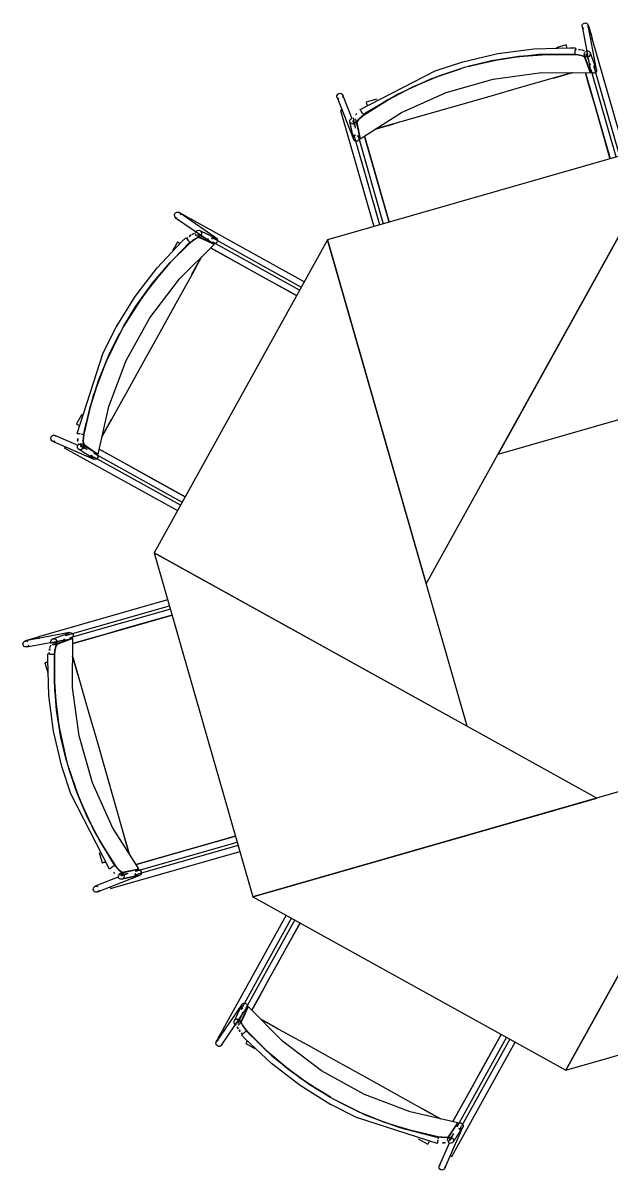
# Model space of a CAD drawing. Header units: metres. Extents: x 2.5 to 42.6, y 0.9 to 31.9.
# Drawn here: x 27.025 to 27.437, y 26.457 to 27.26 of the extents above; entities that cross this region are included whole.
import ezdxf

# ---------------------------------------------------------------- set-up
doc = ezdxf.new("R2010")
doc.units = ezdxf.units.M
doc.layers.add('ARREDI', color=9, linetype='Continuous')
doc.layers.add('PARETI_STRUTTURE', color=7, linetype='Continuous')

msp = doc.modelspace()

# ---------------------------------------------------------------- linework, layer by layer
at = {"layer": 'ARREDI'}
for points in [[(27.41739, 27.25925), (27.41793, 27.25976), (27.41862, 27.26006), (27.41937, 27.26012), (27.4201, 27.25991), (27.42069, 27.25947), (27.42111, 27.25886), (27.42126, 27.25838), (27.42126, 27.25837), (27.42129, 27.25813), (27.42121, 27.25738), (27.42087, 27.25672)], [(27.41817, 27.25606), (27.41758, 27.25649), (27.41716, 27.25711), (27.41701, 27.25758), (27.41701, 27.2576), (27.41698, 27.25783), (27.41706, 27.25858), (27.41738, 27.25925)], [(27.40579, 27.24469), (27.4058, 27.24467)], [(27.40639, 27.2426), (27.40618, 27.2433), (27.406, 27.24394), (27.40587, 27.2444), (27.40579, 27.24466)], [(27.42322, 27.24902), (27.42258, 27.24884)], [(27.424, 27.24924), (27.42372, 27.24916), (27.42322, 27.24902)], [(27.42403, 27.24925), (27.42405, 27.24925)], [(27.2593, 27.19061), (27.26043, 27.1848), (27.26159, 27.179), (27.2905, 27.1973), (27.32177, 27.21133), (27.35473, 27.22078), (27.38867, 27.22546), (27.42291, 27.22526), (27.42081, 27.23079), (27.41868, 27.23632), (27.41799, 27.23686), (27.41636, 27.23737), (27.4141, 27.23778), (27.41167, 27.23799)], [(27.33729, 27.22955), (27.35353, 27.2335), (27.37278, 27.23657), (27.39221, 27.23807), (27.41168, 27.23798)], [(27.41153, 27.23799), (27.3921, 27.23806), (27.3727, 27.23656), (27.35349, 27.23349), (27.33729, 27.22955)], [(27.41168, 27.23799), (27.41423, 27.23777), (27.41646, 27.23736), (27.41803, 27.23685), (27.41871, 27.23632)], [(27.41197, 27.23969), (27.41193, 27.23905), (27.41191, 27.23859), (27.4119, 27.23836)], [(27.41209, 27.24183), (27.41205, 27.24117), (27.41201, 27.24042), (27.41196, 27.2397)], [(27.41316, 27.24174), (27.41209, 27.24184)], [(27.41209, 27.24183), (27.41317, 27.24173)], [(27.41213, 27.24262), (27.41212, 27.24234)], [(27.41446, 27.24162), (27.4156, 27.24142)], [(27.41582, 27.24139), (27.41457, 27.24161)], [(27.41672, 27.24122), (27.41832, 27.2407)], [(27.41836, 27.2407), (27.41679, 27.24121)], [(27.42237, 27.23725), (27.42182, 27.23674), (27.42113, 27.23642), (27.42039, 27.23636), (27.41967, 27.23656), (27.41907, 27.23697), (27.41907, 27.23699), (27.41867, 27.23759), (27.41862, 27.23772), (27.41849, 27.23829), (27.41859, 27.23903), (27.41892, 27.2397)], [(27.41946, 27.24022), (27.42015, 27.24052), (27.42089, 27.24059), (27.42161, 27.2404), (27.42221, 27.23997), (27.42225, 27.23993), (27.42261, 27.23937), (27.42267, 27.23923), (27.42279, 27.23865), (27.4227, 27.23791), (27.42236, 27.23725)], [(27.4196, 27.23867), (27.42114, 27.23465), (27.42174, 27.23311)], [(27.4223, 27.23162), (27.42265, 27.23072)], [(27.42515, 27.22916), (27.42587, 27.22895), (27.42648, 27.22852), (27.4269, 27.2279), (27.42703, 27.22743), (27.42706, 27.22718), (27.42699, 27.22644), (27.42666, 27.22577)], [(27.26436, 27.19574), (27.28083, 27.20613), (27.29809, 27.21516), (27.3158, 27.22266)], [(27.31583, 27.22266), (27.29817, 27.21519), (27.28092, 27.20618), (27.26447, 27.19583)], [(27.41047, 27.22534), (27.3967, 27.22139), (27.37458, 27.21505), (27.35239, 27.20869), (27.33018, 27.20231), (27.30798, 27.19595), (27.28586, 27.1896), (27.27208, 27.18566)], [(27.31638, 27.22287), (27.33175, 27.22795)], [(27.33175, 27.22795), (27.31643, 27.22288)], [(27.39707, 27.22148), (27.41048, 27.22534)], [(27.4365, 27.16555), (27.43293, 27.17798), (27.42938, 27.19043), (27.42581, 27.20284), (27.42225, 27.21526), (27.41938, 27.22529)], [(27.42311, 27.22755), (27.4229, 27.22527)], [(27.42665, 27.22577), (27.42611, 27.22526), (27.42542, 27.22495), (27.42467, 27.22489), (27.42394, 27.2251), (27.42335, 27.22555), (27.42293, 27.22616)], [(27.24663, 27.20675), (27.24599, 27.20714), (27.24554, 27.20772), (27.24542, 27.20795), (27.24542, 27.20796), (27.2453, 27.20843), (27.24533, 27.20918), (27.2456, 27.20988), (27.24612, 27.21043), (27.24677, 27.21078), (27.24752, 27.21089), (27.24826, 27.21074)], [(27.24825, 27.21074), (27.24889, 27.21035), (27.24935, 27.20977), (27.24946, 27.20955), (27.24946, 27.20953), (27.24959, 27.20906), (27.24956, 27.20831), (27.24928, 27.20762)], [(27.26582, 27.20452), (27.26589, 27.20427), (27.26602, 27.20379), (27.2662, 27.20317), (27.26641, 27.20245)], [(27.24873, 27.19898), (27.24824, 27.19884), (27.24795, 27.19876), (27.2479, 27.19874), (27.24791, 27.19874)], [(27.24937, 27.19916), (27.24874, 27.19898)], [(27.25928, 27.19665), (27.25831, 27.19577)], [(27.25837, 27.1958), (27.2593, 27.19664)], [(27.26321, 27.19703), (27.2628, 27.19763), (27.26237, 27.19824), (27.26198, 27.19878), (27.26169, 27.19919), (27.26152, 27.19942), (27.26149, 27.19946), (27.26151, 27.19944), (27.26165, 27.19925)], [(27.26398, 27.19594), (27.26384, 27.19613), (27.26358, 27.19651), (27.26322, 27.19702)], [(27.25569, 27.18945), (27.25505, 27.18984), (27.25459, 27.19041), (27.25439, 27.19097), (27.25436, 27.19112), (27.25437, 27.19179), (27.25439, 27.19184), (27.25466, 27.19252), (27.25518, 27.19306), (27.25583, 27.19341)], [(27.25796, 27.19297), (27.25841, 27.19238), (27.25862, 27.19184), (27.25865, 27.19169), (27.25862, 27.19097), (27.25835, 27.19029), (27.25783, 27.18975), (27.25718, 27.1894), (27.25643, 27.1893), (27.25569, 27.18945)], [(27.25838, 27.18647), (27.2581, 27.18789), (27.25698, 27.19371)], [(27.25928, 27.1906), (27.25957, 27.1914), (27.26064, 27.19268), (27.2623, 27.19419), (27.26436, 27.19574)], [(27.26436, 27.19573), (27.26241, 27.19428), (27.2607, 27.19273), (27.25961, 27.19144), (27.2593, 27.19061)], [(27.27207, 27.18564), (27.2855, 27.18948)], [(27.25814, 27.17744), (27.2575, 27.17783), (27.25704, 27.17841), (27.25693, 27.17864), (27.25693, 27.17865), (27.25681, 27.17912), (27.25683, 27.17987), (27.25711, 27.18057), (27.25763, 27.18112), (27.25828, 27.18147)], [(27.26158, 27.17901), (27.25976, 27.18141), (27.26158, 27.17901)], [(27.26457, 27.1809), (27.2681, 27.16862), (27.27231, 27.15393), (27.27653, 27.13923), (27.28072, 27.12456), (27.28183, 27.1207)], [(27.26107, 27.179), (27.26079, 27.17831), (27.26029, 27.17775), (27.25962, 27.17741), (27.25887, 27.1773), (27.25814, 27.17745)], [(27.13149, 27.12519), (27.1315, 27.12594), (27.13178, 27.12663), (27.13228, 27.1272), (27.13293, 27.12758), (27.13367, 27.12769), (27.1344, 27.12755), (27.13483, 27.12731), (27.13485, 27.12731), (27.13504, 27.12716), (27.1355, 27.12658), (27.13574, 27.12587)], [(27.13356, 27.12337), (27.13282, 27.12351), (27.13239, 27.12375), (27.13238, 27.12375), (27.13219, 27.1239), (27.13173, 27.12448), (27.13149, 27.12519)], [(27.14284, 27.12208), (27.14252, 27.1215)], [(27.14325, 27.12282), (27.14326, 27.12283), (27.14324, 27.12279), (27.14308, 27.12253), (27.14283, 27.12208)], [(27.06823, 26.96487), (27.07313, 26.96156), (27.07805, 26.95829), (27.08556, 26.99167), (27.09776, 27.0237), (27.11438, 27.05367), (27.13508, 27.08099), (27.15941, 27.10506), (27.15402, 27.10749), (27.14862, 27.1099), (27.14774, 27.10977), (27.14623, 27.10901), (27.14435, 27.10769), (27.14248, 27.10611)], [(27.13951, 27.10973), (27.1395, 27.10974)], [(27.13953, 27.10971), (27.13971, 27.10951), (27.14006, 27.10913), (27.14049, 27.10863), (27.14099, 27.10808), (27.14149, 27.10753)], [(27.14005, 27.10912), (27.14088, 27.10982)], [(27.14148, 27.10753), (27.14191, 27.10706), (27.14222, 27.10671), (27.14237, 27.10654)], [(27.14187, 27.11066), (27.14301, 27.11145)], [(27.143, 27.11145), (27.14196, 27.11073)], [(27.14248, 27.10612), (27.14444, 27.10777), (27.1463, 27.10905), (27.14777, 27.1098), (27.14863, 27.10991)], [(27.14376, 27.11197), (27.14526, 27.11274)], [(27.14529, 27.11276), (27.14381, 27.11201)], [(27.15056, 27.11316), (27.15054, 27.11241), (27.15028, 27.1117), (27.14979, 27.11113), (27.14915, 27.11077), (27.14843, 27.11064), (27.14842, 27.11064), (27.14771, 27.11078), (27.14757, 27.11084), (27.14708, 27.11116), (27.14663, 27.11174), (27.14639, 27.11245)], [(27.1464, 27.1132), (27.14667, 27.11391), (27.14715, 27.11448), (27.14779, 27.11485), (27.14852, 27.11498), (27.14859, 27.11496), (27.14924, 27.11482), (27.14938, 27.11477), (27.14986, 27.11445), (27.15032, 27.11386), (27.15056, 27.11316)], [(27.1476, 27.1122), (27.15153, 27.11045), (27.15305, 27.10977)], [(27.15449, 27.10913), (27.15536, 27.10874)], [(27.15775, 27.10884), (27.15825, 27.10941), (27.1589, 27.10977), (27.15964, 27.10989), (27.16037, 27.10974), (27.1608, 27.10952), (27.16082, 27.10952), (27.16101, 27.10936), (27.16147, 27.10878), (27.16171, 27.10807)], [(27.16171, 27.10807), (27.1617, 27.10732), (27.16142, 27.10662), (27.16092, 27.10605), (27.16026, 27.10569), (27.15953, 27.10557), (27.15879, 27.10571)], [(27.09584, 27.04755), (27.10452, 27.06182), (27.11597, 27.07761), (27.12865, 27.0924), (27.14248, 27.10612)], [(27.14237, 27.10602), (27.12858, 27.09233), (27.11592, 27.07755), (27.10451, 27.0618), (27.09585, 27.04756)], [(27.13548, 27.10564), (27.13483, 27.106), (27.13426, 27.10632), (27.13383, 27.10655), (27.13361, 27.10668)], [(27.2171, 27.06921), (27.21125, 27.07245), (27.19994, 27.07873), (27.18862, 27.085), (27.17732, 27.09127), (27.16601, 27.09753), (27.1569, 27.10259)], [(27.15794, 27.10682), (27.1594, 27.10506)], [(27.15057, 27.09632), (27.14362, 27.08379), (27.13247, 27.06367), (27.12128, 27.04347), (27.11007, 27.02326), (27.09887, 27.00307), (27.08772, 26.98294), (27.08078, 26.9704)], [(27.14382, 27.08412), (27.15057, 27.09633)], [(27.08579, 27.02805), (27.09313, 27.04266)], [(27.09312, 27.04264), (27.0858, 27.02809)], [(27.06818, 26.97208), (27.07249, 26.99106), (27.07831, 27.00966), (27.08553, 27.02748)], [(27.08554, 27.02751), (27.07833, 27.00973), (27.07251, 26.99118), (27.06821, 26.97222)], [(27.06301, 26.97931), (27.06324, 26.97919), (27.06366, 26.97895), (27.06424, 26.97863), (27.06488, 26.97827)], [(27.08077, 26.97039), (27.08755, 26.9826)], [(27.04786, 26.96733), (27.04714, 26.96715), (27.04639, 26.96724), (27.04617, 26.96733), (27.04615, 26.96733), (27.04574, 26.96758), (27.04522, 26.96812), (27.04493, 26.96881), (27.04489, 26.96956), (27.04511, 26.97029), (27.04557, 26.97088), (27.04618, 26.9713)], [(27.04619, 26.97129), (27.04691, 26.97148), (27.04766, 26.97138), (27.04788, 26.97129), (27.0479, 26.97129), (27.04831, 26.97104), (27.04883, 26.9705)], [(27.06574, 26.9723), (27.065, 26.97243), (27.06435, 26.97254), (27.06385, 26.97262), (27.06357, 26.97268), (27.06353, 26.97268), (27.06354, 26.97268), (27.06378, 26.97264)], [(27.06777, 26.97195), (27.06755, 26.97199), (27.06709, 26.97207), (27.06645, 26.97217)], [(27.06823, 26.96485), (27.06786, 26.96562), (27.06771, 26.96728), (27.06782, 26.96954), (27.06818, 26.97207)], [(27.06819, 26.97208), (27.06784, 26.96966), (27.06773, 26.96737), (27.06787, 26.96567), (27.06823, 26.96487)], [(27.05484, 26.96331), (27.05459, 26.96287), (27.05445, 26.96261)], [(27.05517, 26.9639), (27.05485, 26.96332)], [(27.0665, 26.9615), (27.06578, 26.96132), (27.06504, 26.9614), (27.06451, 26.96164), (27.06437, 26.96174), (27.06392, 26.96222), (27.06389, 26.96226), (27.06361, 26.96294), (27.06358, 26.96368), (27.0638, 26.9644), (27.06426, 26.965)], [(27.06397, 26.96702), (27.0639, 26.96788), (27.06396, 26.96913)], [(27.06395, 26.96912), (27.0639, 26.96782)], [(27.07051, 26.96129), (27.06931, 26.9621), (27.0644, 26.96542)], [(27.06562, 26.96559), (27.06635, 26.9655), (27.06688, 26.96527), (27.067, 26.96517), (27.0675, 26.96466), (27.0675, 26.96464), (27.06778, 26.96396), (27.06781, 26.96323), (27.06759, 26.96252), (27.06713, 26.96191), (27.0665, 26.9615)], [(27.05442, 26.96256), (27.05444, 26.96257)], [(27.07672, 26.95474), (27.076, 26.95456), (27.07525, 26.95466), (27.07503, 26.95474), (27.07501, 26.95474), (27.0746, 26.95499), (27.07408, 26.95553), (27.07379, 26.95623), (27.07375, 26.95698), (27.07397, 26.9577)], [(27.07805, 26.95828), (27.07506, 26.95868), (27.07805, 26.95828)], [(27.07718, 26.95846), (27.07769, 26.95792), (27.07799, 26.95722), (27.07801, 26.95647), (27.0778, 26.95575), (27.07735, 26.95515), (27.07672, 26.95474)], [(27.07883, 26.96173), (27.08999, 26.95554), (27.10337, 26.94813), (27.11674, 26.94072), (27.13009, 26.93333), (27.13904, 26.92837)], [(27.12985, 26.84552), (27.12002, 26.8427), (27.10759, 26.83914), (27.09515, 26.83557), (27.08273, 26.832), (27.07031, 26.82845), (27.06029, 26.82557)], [(27.02634, 26.82359), (27.02582, 26.82413), (27.02552, 26.82482), (27.02546, 26.82557), (27.02567, 26.8263), (27.02611, 26.82689), (27.02672, 26.82731), (27.0272, 26.82746), (27.02721, 26.82746), (27.02745, 26.82749), (27.0282, 26.82741), (27.02886, 26.82707)], [(27.03633, 26.83023), (27.03633, 26.83025)], [(27.03634, 26.8302), (27.03642, 26.82992), (27.03656, 26.82942)], [(27.03656, 26.82942), (27.03674, 26.82878)], [(27.04536, 26.82566), (27.04506, 26.82635), (27.04499, 26.82709), (27.04518, 26.82781), (27.04561, 26.82841), (27.04566, 26.82845), (27.04621, 26.82881), (27.04635, 26.82887), (27.04693, 26.82899), (27.04767, 26.8289), (27.04834, 26.82856)], [(27.04833, 26.82857), (27.04884, 26.82802), (27.04916, 26.82733), (27.04922, 26.82659), (27.04902, 26.82587), (27.04861, 26.82527), (27.04859, 26.82527), (27.048, 26.82487), (27.04786, 26.82482), (27.04729, 26.82469), (27.04655, 26.82479), (27.04589, 26.82512)], [(27.04691, 26.8258), (27.05093, 26.82734), (27.05247, 26.82794)], [(27.09497, 26.6655), (27.10078, 26.66664), (27.10658, 26.66779), (27.08828, 26.69671), (27.07425, 26.72797), (27.0648, 26.76093), (27.06012, 26.79487), (27.06032, 26.82911), (27.05479, 26.82701), (27.04926, 26.82489), (27.04872, 26.82419), (27.04821, 26.82258), (27.0478, 26.8203), (27.0476, 26.81787)], [(27.05396, 26.8285), (27.05486, 26.82885)], [(27.05642, 26.83135), (27.05663, 26.83207), (27.05706, 26.83268), (27.05768, 26.8331), (27.05815, 26.83324), (27.0584, 26.83326), (27.05914, 26.83319), (27.05981, 26.83286)], [(27.05803, 26.82931), (27.06031, 26.8291)], [(27.05981, 26.83286), (27.06033, 26.83231), (27.06063, 26.83162), (27.06069, 26.83087), (27.06048, 26.83015), (27.06004, 26.82955), (27.05942, 26.82913)], [(27.02952, 26.82437), (27.02909, 26.82378), (27.02847, 26.82336), (27.028, 26.82321), (27.02798, 26.82321), (27.02775, 26.82318), (27.027, 26.82326), (27.02633, 26.82358)], [(27.04384, 26.81936), (27.04374, 26.81829)], [(27.04375, 26.81829), (27.04385, 26.81937)], [(27.04396, 26.82066), (27.04417, 26.8218)], [(27.04419, 26.82202), (27.04397, 26.82077)], [(27.04436, 26.82293), (27.04488, 26.82452)], [(27.04488, 26.82456), (27.04437, 26.82299)], [(27.04759, 26.81788), (27.04782, 26.82044), (27.04822, 26.82266), (27.04873, 26.82423), (27.04926, 26.82491)], [(27.04089, 26.81199), (27.04091, 26.812)], [(27.04299, 26.81259), (27.04228, 26.81238), (27.04164, 26.8122), (27.04118, 26.81208), (27.04092, 26.81199)], [(27.04297, 26.81833), (27.04324, 26.81832)], [(27.04375, 26.81829), (27.04441, 26.81825), (27.04516, 26.81821), (27.04589, 26.81816)], [(27.04589, 26.81817), (27.04653, 26.81813), (27.04699, 26.81811), (27.04723, 26.8181)], [(27.05603, 26.74349), (27.05207, 26.75973), (27.04902, 26.77898), (27.04752, 26.79841), (27.0476, 26.81788)], [(27.04759, 26.81773), (27.04752, 26.7983), (27.04902, 26.7789), (27.05209, 26.75969), (27.05603, 26.74349)], [(27.0641, 26.80327), (27.06024, 26.81668)], [(27.06024, 26.81667), (27.06419, 26.80291), (27.07054, 26.78078), (27.0769, 26.75859), (27.08327, 26.73638), (27.08963, 26.71418), (27.09598, 26.69206), (27.09992, 26.67828)], [(27.06271, 26.72258), (27.05757, 26.7381)], [(27.05758, 26.73809), (27.0627, 26.72262)], [(27.06292, 26.72203), (27.07039, 26.70437), (27.0794, 26.68713), (27.08975, 26.67067)], [(27.08984, 26.67056), (27.07945, 26.68703), (27.07042, 26.7043), (27.06292, 26.722)], [(27.09994, 26.67827), (27.09609, 26.6917)], [(27.10468, 26.67077), (27.11696, 26.6743), (27.13165, 26.67851), (27.14635, 26.68273), (27.16102, 26.68692), (27.17425, 26.69073)], [(27.08107, 26.67202), (27.08132, 26.67209), (27.08179, 26.67222), (27.08241, 26.6724), (27.08314, 26.67261)], [(27.08855, 26.66941), (27.08796, 26.669), (27.08734, 26.66857), (27.0868, 26.66818), (27.08639, 26.66789), (27.08616, 26.66772), (27.08612, 26.66769), (27.08614, 26.66771), (27.08633, 26.66785)], [(27.08964, 26.67018), (27.08945, 26.67004), (27.08907, 26.66978), (27.08856, 26.66942)], [(27.08985, 26.67056), (27.09131, 26.66861), (27.09285, 26.66691), (27.09414, 26.66581), (27.09497, 26.66549)], [(27.09498, 26.66548), (27.09418, 26.66577), (27.0929, 26.66684), (27.09139, 26.66851), (27.08985, 26.67056)], [(27.10657, 26.66778), (27.10417, 26.66596), (27.10657, 26.66778)], [(27.10658, 26.66727), (27.10727, 26.66699), (27.10783, 26.66649), (27.10819, 26.66582), (27.10829, 26.66507), (27.10813, 26.66434)], [(27.08978, 26.66457), (27.08894, 26.6655)], [(27.08894, 26.66548), (27.08981, 26.66451)], [(27.09911, 26.66458), (27.0977, 26.6643), (27.09188, 26.66318)], [(27.09613, 26.66189), (27.09574, 26.66125), (27.09517, 26.66079), (27.09461, 26.66059), (27.09446, 26.66056), (27.0938, 26.66057), (27.09374, 26.66059), (27.09306, 26.66086), (27.09252, 26.66138), (27.09217, 26.66203)], [(27.09261, 26.66416), (27.0932, 26.66462), (27.09374, 26.66482), (27.09389, 26.66485), (27.09461, 26.66482), (27.0953, 26.66455), (27.09584, 26.66403), (27.09618, 26.66338), (27.09628, 26.66263), (27.09613, 26.66189)], [(27.10814, 26.66434), (27.10775, 26.6637), (27.10717, 26.66324), (27.10695, 26.66313), (27.10693, 26.66313), (27.10646, 26.66301), (27.10571, 26.66303), (27.10501, 26.66331), (27.10446, 26.66383), (27.10411, 26.66448)], [(27.07883, 26.65283), (27.07844, 26.65219), (27.07786, 26.65174), (27.07764, 26.65163), (27.07762, 26.65163), (27.07715, 26.6515), (27.0764, 26.65153), (27.07571, 26.65181), (27.07515, 26.65232), (27.0748, 26.65297), (27.07469, 26.65372), (27.07485, 26.65446)], [(27.07484, 26.65445), (27.07523, 26.65509), (27.07581, 26.65555), (27.07604, 26.65566), (27.07605, 26.65566), (27.07652, 26.65579), (27.07727, 26.65576), (27.07797, 26.65548)], [(27.08642, 26.65557), (27.0866, 26.65494)], [(27.0866, 26.65493), (27.08674, 26.65443), (27.08683, 26.65415), (27.08684, 26.6541), (27.08684, 26.65411)], [(27.21953, 26.62998), (27.21582, 26.62329), (27.20955, 26.61198), (27.20328, 26.60067), (27.19701, 26.58936), (27.19075, 26.57807), (27.18569, 26.56894)], [(27.3234, 26.48027), (27.32671, 26.48518), (27.32998, 26.49009), (27.2966, 26.49761), (27.26457, 26.5098), (27.2346, 26.52643), (27.20728, 26.54712), (27.18321, 26.57145), (27.18078, 26.56606), (27.17837, 26.56066), (27.1785, 26.55979), (27.17926, 26.55827), (27.18058, 26.5564), (27.18216, 26.55452)], [(27.17943, 26.56979), (27.17886, 26.57029), (27.1785, 26.57094), (27.17838, 26.57168), (27.17853, 26.57242), (27.17875, 26.57285), (27.17875, 26.57286), (27.1789, 26.57306), (27.17949, 26.57351), (27.1802, 26.57375)], [(27.1802, 26.57375), (27.18095, 26.57374), (27.18164, 26.57346), (27.18221, 26.57296), (27.18257, 26.57231), (27.1827, 26.57157), (27.18256, 26.57084)], [(27.18145, 26.56999), (27.18321, 26.57145)], [(27.17507, 26.55845), (27.17436, 26.55871), (27.17379, 26.5592), (27.17342, 26.55984), (27.17331, 26.56056), (27.17331, 26.56063), (27.17345, 26.56128), (27.1735, 26.56142), (27.17382, 26.56191), (27.1744, 26.56237), (27.17511, 26.5626)], [(27.17511, 26.5626), (27.17586, 26.56259), (27.17657, 26.56232), (27.17714, 26.56184), (27.1775, 26.5612), (27.17763, 26.56048), (27.17763, 26.56046), (27.17749, 26.55975), (27.17743, 26.55961), (27.17711, 26.55913), (27.17653, 26.55867), (27.17582, 26.55843)], [(27.17607, 26.55965), (27.17782, 26.56358), (27.1785, 26.56509)], [(27.17914, 26.56653), (27.17953, 26.56741)], [(27.20415, 26.55587), (27.19194, 26.56262)], [(27.19195, 26.56261), (27.20448, 26.55567), (27.2246, 26.54452), (27.2448, 26.53332), (27.265, 26.52211), (27.2852, 26.51092), (27.30532, 26.49977), (27.31787, 26.49282)], [(27.16545, 26.5553), (27.16544, 26.55531), (27.16548, 26.55528), (27.16574, 26.55513), (27.16619, 26.55488)], [(27.16619, 26.55489), (27.16677, 26.55457)], [(27.1755, 26.55733), (27.17625, 26.55586)], [(27.1763, 26.55581), (27.17553, 26.55731)], [(27.17761, 26.55392), (27.17682, 26.55506)], [(27.17682, 26.55504), (27.17754, 26.554)], [(27.18215, 26.55452), (27.18049, 26.55648), (27.17922, 26.55834), (27.17847, 26.55982), (27.17836, 26.56068)], [(27.17855, 26.55157), (27.17876, 26.55176), (27.17914, 26.5521), (27.17964, 26.55255), (27.18019, 26.55303), (27.18074, 26.55353)], [(27.18074, 26.55353), (27.18121, 26.55396), (27.18156, 26.55426), (27.18173, 26.55442)], [(27.22645, 26.51657), (27.21067, 26.52801), (27.19586, 26.5407), (27.18215, 26.55453)], [(27.18225, 26.55441), (27.19594, 26.54062), (27.21072, 26.52797), (27.22647, 26.51655)], [(27.16308, 26.54353), (27.16233, 26.54354), (27.16164, 26.54382), (27.16107, 26.54432), (27.16069, 26.54497), (27.16058, 26.54571), (27.16072, 26.54645), (27.16095, 26.54688), (27.16095, 26.54689), (27.16111, 26.54709), (27.16169, 26.54754), (27.1624, 26.54778)], [(27.16488, 26.54574), (27.1649, 26.54561), (27.16475, 26.54487), (27.16453, 26.54444), (27.16451, 26.54442), (27.16438, 26.54423), (27.16379, 26.54377), (27.16308, 26.54354)], [(27.17915, 26.5521), (27.17844, 26.55293)], [(27.17854, 26.55156), (27.17852, 26.55155)], [(27.18263, 26.54753), (27.18227, 26.54687), (27.18195, 26.5463), (27.18172, 26.54587), (27.18159, 26.54565)], [(27.32654, 26.49087), (27.33273, 26.50205), (27.34014, 26.51541), (27.34755, 26.52879), (27.35494, 26.54214), (27.36037, 26.55191)], [(27.2265, 26.51654), (27.24071, 26.5079)], [(27.24072, 26.50789), (27.22651, 26.51654)], [(27.26022, 26.49783), (27.24561, 26.50518)], [(27.24562, 26.50517), (27.26018, 26.49785)], [(27.26076, 26.49759), (27.27853, 26.49038), (27.29709, 26.48456), (27.31605, 26.48025)], [(27.31619, 26.48023), (27.29721, 26.48453), (27.27861, 26.49035), (27.26079, 26.49757)], [(27.31788, 26.49282), (27.30567, 26.4996)], [(27.32999, 26.4901), (27.32959, 26.48711), (27.32999, 26.4901)], [(27.32981, 26.48922), (27.33035, 26.48974), (27.33105, 26.49002), (27.3318, 26.49006), (27.33252, 26.48985), (27.33312, 26.48939), (27.33353, 26.48877)], [(27.32698, 26.48255), (27.32617, 26.48136), (27.32287, 26.47644)], [(27.33353, 26.48877), (27.33371, 26.48805), (27.33361, 26.4873), (27.33353, 26.48707), (27.33353, 26.48706), (27.33328, 26.48664), (27.33274, 26.48613), (27.33204, 26.48584), (27.33129, 26.4858), (27.33057, 26.48602)], [(27.30896, 26.47505), (27.30908, 26.47529)], [(27.30911, 26.47533), (27.30932, 26.47571), (27.30964, 26.47628), (27.31, 26.47693)], [(27.31597, 26.47778), (27.31584, 26.47705), (27.31573, 26.47639), (27.31565, 26.47589), (27.31559, 26.47562), (27.31559, 26.47557), (27.31559, 26.47559), (27.31563, 26.47582)], [(27.31632, 26.47982), (27.31628, 26.4796), (27.3162, 26.47914), (27.31609, 26.47851)], [(27.31619, 26.48023), (27.31861, 26.47988), (27.3209, 26.47977), (27.3226, 26.47991), (27.3234, 26.48027)], [(27.32342, 26.48027), (27.32265, 26.47991), (27.32099, 26.47976), (27.31873, 26.47987), (27.3162, 26.48023)], [(27.32125, 26.47602), (27.32039, 26.47595), (27.31914, 26.476)], [(27.31914, 26.476), (27.32045, 26.47594)], [(27.32268, 26.47766), (27.32276, 26.4784), (27.323, 26.47892), (27.3231, 26.47905), (27.32361, 26.47955), (27.32363, 26.47955), (27.32431, 26.47983), (27.32504, 26.47985), (27.32575, 26.47963), (27.32636, 26.47917), (27.32676, 26.47855)], [(27.32677, 26.47854), (27.32695, 26.47782), (27.32687, 26.47709), (27.32663, 26.47656), (27.32653, 26.47642), (27.32606, 26.47596), (27.326, 26.47593), (27.32532, 26.47565), (27.32459, 26.47563), (27.32387, 26.47585), (27.32327, 26.47631)], [(27.32437, 26.46721), (27.32495, 26.46689)], [(27.32495, 26.46689), (27.3254, 26.46664), (27.32566, 26.4665)], [(27.32571, 26.46647), (27.3257, 26.46648)], [(27.31697, 26.45823), (27.31681, 26.45895), (27.31689, 26.4597), (27.31697, 26.45993), (27.31697, 26.45994), (27.31722, 26.46036), (27.31776, 26.46087)], [(27.32094, 26.45991), (27.32111, 26.45919), (27.32103, 26.45844), (27.32094, 26.45821), (27.32094, 26.4582), (27.32069, 26.45778), (27.32015, 26.45727), (27.31946, 26.45698), (27.31871, 26.45694), (27.31798, 26.45716), (27.31739, 26.45762), (27.31697, 26.45823)]]:
    msp.add_lwpolyline(points, dxfattribs=at)
for points in [[(27.47967, 27.17745), (27.2388, 27.10836), (27.30787, 26.8675)], [(27.69883, 27.05596), (27.47966, 27.17744), (27.35819, 26.95828)], [(27.2388, 27.10837), (27.11732, 26.88921), (27.33649, 26.76774)], [(27.11732, 26.88921), (27.1864, 26.64835), (27.42726, 26.71742)], [(27.40556, 26.52686), (27.64642, 26.59595), (27.57735, 26.83681)], [(27.1864, 26.64834), (27.40556, 26.52686), (27.52703, 26.74603)]]:
    msp.add_lwpolyline(points, close=True, dxfattribs=at)
at = {"layer": 'PARETI_STRUTTURE'}
for points in [[(27.417, 27.25759), (27.42278, 27.22663)], [(27.42123, 27.25866), (27.42165, 27.25739), (27.42212, 27.25584), (27.42305, 27.25272), (27.42405, 27.24926)], [(27.42704, 27.22743), (27.42126, 27.25839)], [(27.40579, 27.24469), (27.39893, 27.24272)], [(27.4473, 27.16816), (27.42405, 27.24926)], [(27.3334, 27.23297), (27.35803, 27.23872), (27.3831, 27.242), (27.40836, 27.24276), (27.41214, 27.24267)], [(27.4119, 27.23834), (27.38679, 27.23793), (27.36187, 27.235), (27.33738, 27.22959), (27.33459, 27.22881)], [(27.42256, 27.2267), (27.42252, 27.22682), (27.42248, 27.22695), (27.42242, 27.22707), (27.42238, 27.2272), (27.42234, 27.22731), (27.4223, 27.22744), (27.42225, 27.22756), (27.42221, 27.22769), (27.42216, 27.22781), (27.42212, 27.22794), (27.42207, 27.22806), (27.42203, 27.22819), (27.42199, 27.22831), (27.42194, 27.22844), (27.42189, 27.22855), (27.42185, 27.22867), (27.42181, 27.2288), (27.42177, 27.22892), (27.42171, 27.22905), (27.42167, 27.22917), (27.42163, 27.2293), (27.42159, 27.22942), (27.42155, 27.22955), (27.4215, 27.22966), (27.42145, 27.22978), (27.42141, 27.22991), (27.42137, 27.23003), (27.42132, 27.23016), (27.42128, 27.23028), (27.42123, 27.23041), (27.42119, 27.23053), (27.42114, 27.23066), (27.4211, 27.23077), (27.42106, 27.23089), (27.42102, 27.23102), (27.42096, 27.23114), (27.42092, 27.23127), (27.42088, 27.23139), (27.42084, 27.23152), (27.4208, 27.23164), (27.42074, 27.23177), (27.4207, 27.23188), (27.42066, 27.23201), (27.42062, 27.23213), (27.42057, 27.23226), (27.42052, 27.23238), (27.42048, 27.23251), (27.42044, 27.23263), (27.42039, 27.23276), (27.42035, 27.23288), (27.42031, 27.23299), (27.42025, 27.23312), (27.42021, 27.23324), (27.42017, 27.23337), (27.42013, 27.23349), (27.42009, 27.23362), (27.42003, 27.23374), (27.41999, 27.23387), (27.41995, 27.23399), (27.41991, 27.23412), (27.41987, 27.23423), (27.41982, 27.23435), (27.41977, 27.23448), (27.41973, 27.2346), (27.41969, 27.23473), (27.41964, 27.23485), (27.4196, 27.23498), (27.41955, 27.2351), (27.4195, 27.23523), (27.41946, 27.23534), (27.41942, 27.23546), (27.41938, 27.23559), (27.41932, 27.23571), (27.41928, 27.23584), (27.41924, 27.23596), (27.4192, 27.23609), (27.41916, 27.23621), (27.41912, 27.23634), (27.41906, 27.23645), (27.41902, 27.23657), (27.41898, 27.2367), (27.41894, 27.23682), (27.41889, 27.23695), (27.41884, 27.23707), (27.4188, 27.2372), (27.41875, 27.23732), (27.41871, 27.23745), (27.41867, 27.23756), (27.41863, 27.23769), (27.41862, 27.23773)], [(27.42092, 27.23547), (27.42065, 27.23645)], [(27.42267, 27.23923), (27.42664, 27.22816)], [(27.2615, 27.19946), (27.31419, 27.22663), (27.3334, 27.23297)], [(27.3346, 27.22881), (27.31087, 27.2207), (27.28808, 27.21025), (27.26647, 27.19757), (27.264, 27.19592)], [(27.425, 27.23021), (27.44314, 27.16696)], [(27.41934, 27.22529), (27.4366, 27.16509)], [(27.44076, 27.16629), (27.42331, 27.22719)], [(27.24543, 27.20796), (27.25693, 27.17865)], [(27.25594, 27.19303), (27.24946, 27.20954)], [(27.27315, 27.20666), (27.2658, 27.20455)], [(27.2479, 27.19874), (27.27115, 27.11764)], [(27.25694, 27.17864), (27.2569, 27.17947), (27.25687, 27.1796), (27.25684, 27.17972), (27.25681, 27.17986), (27.25678, 27.17999), (27.25676, 27.18011), (27.25673, 27.18024), (27.2567, 27.18038), (27.25667, 27.1805), (27.25665, 27.18063), (27.2566, 27.18075), (27.25658, 27.18088), (27.25655, 27.18101), (27.25652, 27.18114), (27.25649, 27.18126), (27.25646, 27.18139), (27.25644, 27.18153), (27.25641, 27.18165), (27.25638, 27.18178), (27.25635, 27.1819), (27.25633, 27.18204), (27.2563, 27.18217), (27.25627, 27.18229), (27.25624, 27.18242), (27.25621, 27.18254), (27.25619, 27.18268), (27.25616, 27.18281), (27.25613, 27.18293), (27.2561, 27.18306), (27.25608, 27.1832), (27.25605, 27.18332), (27.25602, 27.18345), (27.25599, 27.18357), (27.25596, 27.18371), (27.25594, 27.18383), (27.25591, 27.18396), (27.25588, 27.18408), (27.25585, 27.18421), (27.25583, 27.18435), (27.2558, 27.18447), (27.25577, 27.1846), (27.25574, 27.18472), (27.25571, 27.18486), (27.25569, 27.18499), (27.25566, 27.18511), (27.25563, 27.18524), (27.2556, 27.18536), (27.25558, 27.1855), (27.25555, 27.18563), (27.25552, 27.18575), (27.25549, 27.18588), (27.25546, 27.18601), (27.25544, 27.18614), (27.25541, 27.18626), (27.25538, 27.18639), (27.25535, 27.18653), (27.25533, 27.18665), (27.2553, 27.18678), (27.25527, 27.1869), (27.25524, 27.18703), (27.25521, 27.18717), (27.25519, 27.18729), (27.25516, 27.18742), (27.25513, 27.18754), (27.2551, 27.18768), (27.25508, 27.18781), (27.25505, 27.18793), (27.25502, 27.18806), (27.25499, 27.18818), (27.25496, 27.18832), (27.25494, 27.18845), (27.25491, 27.18857), (27.25488, 27.1887), (27.25485, 27.18883), (27.25483, 27.18896), (27.2548, 27.18908), (27.25477, 27.18921), (27.25474, 27.18935), (27.25471, 27.18947), (27.25469, 27.1896), (27.25466, 27.18972), (27.25463, 27.18985), (27.2546, 27.18999), (27.25458, 27.19011), (27.25455, 27.19024), (27.25452, 27.19036), (27.25449, 27.1905), (27.25446, 27.19063), (27.25444, 27.19075), (27.25441, 27.19088), (27.25438, 27.19096)], [(27.25824, 27.18718), (27.25654, 27.19151)], [(27.25757, 27.1897), (27.25786, 27.18868)], [(27.25862, 27.19184), (27.26112, 27.1804)], [(27.25799, 27.17926), (27.25719, 27.18208)], [(27.26007, 27.181), (27.27769, 27.11952)], [(27.26097, 27.18023), (27.26058, 27.18123)], [(27.28186, 27.12072), (27.2646, 27.18091)], [(27.27532, 27.11884), (27.25806, 27.17905)], [(27.13239, 27.12375), (27.15836, 27.10594)], [(27.13461, 27.12749), (27.13581, 27.12688), (27.13724, 27.12613), (27.1401, 27.12458), (27.14325, 27.12283)], [(27.16081, 27.10951), (27.13484, 27.12732)], [(27.22248, 27.07893), (27.14326, 27.12283)], [(27.09068, 27.04722), (27.10402, 27.06869), (27.11944, 27.08875), (27.13676, 27.10715), (27.1395, 27.10975)], [(27.15816, 27.10583), (27.15803, 27.10589), (27.15792, 27.10594), (27.1578, 27.106), (27.15768, 27.10605), (27.15756, 27.10611), (27.15745, 27.10617), (27.15732, 27.10622), (27.15721, 27.10628), (27.15709, 27.10633), (27.15698, 27.10639), (27.15685, 27.10644), (27.15674, 27.1065), (27.15661, 27.10655), (27.15649, 27.10661), (27.15638, 27.10667), (27.15625, 27.10674), (27.15614, 27.10679), (27.15602, 27.10685), (27.15591, 27.1069), (27.15578, 27.10696), (27.15567, 27.10701), (27.15555, 27.10707), (27.15543, 27.10712), (27.15531, 27.10718), (27.1552, 27.10724), (27.15507, 27.10729), (27.15495, 27.10735), (27.15484, 27.1074), (27.15471, 27.10746), (27.1546, 27.10751), (27.15448, 27.10757), (27.15436, 27.10762), (27.15424, 27.10768), (27.15413, 27.10774), (27.154, 27.10779), (27.15389, 27.10785), (27.15377, 27.1079), (27.15366, 27.10796), (27.15353, 27.10801), (27.15341, 27.10807), (27.1533, 27.10812), (27.15317, 27.10818), (27.15306, 27.10824), (27.15293, 27.10829), (27.15282, 27.10836), (27.1527, 27.10842), (27.15259, 27.10847), (27.15246, 27.10853), (27.15235, 27.10858), (27.15223, 27.10864), (27.1521, 27.10869), (27.15199, 27.10875), (27.15186, 27.1088), (27.15175, 27.10886), (27.15163, 27.10892), (27.15152, 27.10897), (27.15139, 27.10903), (27.15128, 27.10908), (27.15116, 27.10914), (27.15105, 27.10919), (27.15092, 27.10925), (27.15081, 27.1093), (27.15068, 27.10936), (27.15056, 27.10942), (27.15045, 27.10947), (27.15032, 27.10953), (27.15021, 27.10958), (27.15009, 27.10964), (27.14998, 27.10969), (27.14985, 27.10975), (27.14974, 27.1098), (27.14961, 27.10986), (27.1495, 27.10993), (27.14938, 27.10999), (27.14927, 27.11004), (27.14914, 27.1101), (27.14902, 27.11015), (27.14891, 27.11021), (27.14878, 27.11026), (27.14867, 27.11032), (27.14855, 27.11037), (27.14843, 27.11043), (27.14831, 27.11049), (27.1482, 27.11054), (27.14807, 27.1106), (27.14796, 27.11065), (27.14784, 27.11071), (27.14773, 27.11076), (27.1476, 27.11082), (27.14757, 27.11083)], [(27.14938, 27.11477), (27.16002, 27.10974)], [(27.15154, 27.11047), (27.1499, 27.11137)], [(27.1574, 27.11005), (27.22039, 27.07514)], [(27.14239, 27.10652), (27.12492, 27.08848), (27.10937, 27.0688), (27.09587, 27.04764), (27.09446, 27.04512)], [(27.13357, 27.1067), (27.13011, 27.10046)], [(27.15688, 27.10256), (27.21708, 27.06918)], [(27.21918, 27.07298), (27.15833, 27.1067)], [(27.06353, 26.97268), (27.08158, 27.02915), (27.09068, 27.04722)], [(27.09446, 27.04512), (27.08342, 27.02261), (27.0747, 26.99911), (27.06838, 26.97486), (27.0678, 26.97194)], [(27.06668, 26.98601), (27.06297, 26.97933)], [(27.06415, 26.9642), (27.04789, 26.9713)], [(27.04616, 26.96733), (27.07502, 26.95474)], [(27.06991, 26.96169), (27.06565, 26.96355)], [(27.06688, 26.96526), (27.07674, 26.95893)], [(27.06766, 26.963), (27.06856, 26.9625)], [(27.05442, 26.96256), (27.13365, 26.91866)], [(27.07503, 26.95474), (27.0744, 26.95529), (27.07429, 26.95536), (27.07418, 26.95543), (27.07407, 26.9555), (27.07396, 26.95557), (27.07385, 26.95565), (27.07374, 26.95572), (27.07364, 26.95579), (27.07353, 26.95586), (27.07342, 26.95593), (27.0733, 26.956), (27.07319, 26.95607), (27.07308, 26.95614), (27.07297, 26.95621), (27.07286, 26.95629), (27.07275, 26.95636), (27.07264, 26.95643), (27.07253, 26.9565), (27.07242, 26.95657), (27.0723, 26.95664), (27.07219, 26.95671), (27.07208, 26.95678), (27.07197, 26.95685), (27.07186, 26.95692), (27.07175, 26.957), (27.07164, 26.95707), (27.07154, 26.95714), (27.07143, 26.95721), (27.07132, 26.95728), (27.07121, 26.95735), (27.0711, 26.95742), (27.07099, 26.95749), (27.07087, 26.95756), (27.07076, 26.95762), (27.07065, 26.95771), (27.07054, 26.95778), (27.07043, 26.95785), (27.07032, 26.95792), (27.07021, 26.95799), (27.0701, 26.95806), (27.06999, 26.95812), (27.06987, 26.95819), (27.06976, 26.95826), (27.06965, 26.95833), (27.06954, 26.95842), (27.06944, 26.95849), (27.06933, 26.95856), (27.06922, 26.95862), (27.06911, 26.95869), (27.069, 26.95876), (27.06889, 26.95883), (27.06878, 26.9589), (27.06867, 26.95897), (27.06855, 26.95904), (27.06844, 26.95912), (27.06833, 26.95919), (27.06822, 26.95926), (27.06811, 26.95933), (27.068, 26.9594), (27.06789, 26.95947), (27.06778, 26.95954), (27.06767, 26.95961), (27.06755, 26.95968), (27.06744, 26.95976), (27.06735, 26.95983), (27.06724, 26.9599), (27.06712, 26.95997), (27.06701, 26.96004), (27.0669, 26.96011), (27.06679, 26.96018), (27.06668, 26.96025), (27.06657, 26.96032), (27.06646, 26.96039), (27.06635, 26.96047), (27.06624, 26.96054), (27.06612, 26.96061), (27.06601, 26.96068), (27.0659, 26.96075), (27.06579, 26.96082), (27.06568, 26.96089), (27.06557, 26.96096), (27.06546, 26.96103), (27.06535, 26.9611), (27.06525, 26.96118), (27.06514, 26.96125), (27.06503, 26.96132), (27.06492, 26.96139), (27.0648, 26.96146), (27.06469, 26.96153), (27.06458, 26.9616), (27.06451, 26.96165)], [(27.07533, 26.95592), (27.07276, 26.95735)], [(27.13575, 26.92244), (27.07554, 26.95581)], [(27.07557, 26.95862), (27.13694, 26.92461)], [(27.07675, 26.95871), (27.07577, 26.95914)], [(27.13904, 26.92839), (27.07883, 26.96176)], [(27.12679, 26.85619), (27.03632, 26.83025)], [(27.05537, 26.8312), (27.12799, 26.85202)], [(27.12867, 26.84966), (27.05839, 26.8295)], [(27.06029, 26.82554), (27.12986, 26.8455)], [(27.02692, 26.82743), (27.0282, 26.82785), (27.02974, 26.82832), (27.03286, 26.82925), (27.03632, 26.83025)], [(27.05815, 26.83324), (27.0272, 26.82746)], [(27.028, 26.8232), (27.05895, 26.82898)], [(27.04636, 26.82887), (27.05743, 26.83284)], [(27.05888, 26.82876), (27.05876, 26.82872), (27.05863, 26.82868), (27.05851, 26.82862), (27.05838, 26.82858), (27.05827, 26.82854), (27.05815, 26.8285), (27.05802, 26.82846), (27.0579, 26.8284), (27.05777, 26.82836), (27.05765, 26.82832), (27.05752, 26.82827), (27.0574, 26.82823), (27.05727, 26.82819), (27.05716, 26.82814), (27.05703, 26.82809), (27.05691, 26.82805), (27.05678, 26.82801), (27.05666, 26.82797), (27.05653, 26.82791), (27.05641, 26.82787), (27.05628, 26.82783), (27.05616, 26.82779), (27.05605, 26.82775), (27.05592, 26.82771), (27.0558, 26.82765), (27.05567, 26.82761), (27.05555, 26.82757), (27.05542, 26.82752), (27.0553, 26.82748), (27.05517, 26.82743), (27.05505, 26.82739), (27.05492, 26.82734), (27.05481, 26.8273), (27.05469, 26.82726), (27.05456, 26.82722), (27.05444, 26.82716), (27.05431, 26.82712), (27.05419, 26.82708), (27.05406, 26.82704), (27.05394, 26.827), (27.05381, 26.82694), (27.0537, 26.8269), (27.05358, 26.82686), (27.05345, 26.82682), (27.05333, 26.82677), (27.0532, 26.82673), (27.05308, 26.82668), (27.05295, 26.82664), (27.05283, 26.82659), (27.0527, 26.82655), (27.05259, 26.82651), (27.05246, 26.82646), (27.05234, 26.82641), (27.05221, 26.82637), (27.05209, 26.82633), (27.05196, 26.82629), (27.05184, 26.82623), (27.05171, 26.82619), (27.05159, 26.82615), (27.05148, 26.82611), (27.05135, 26.82607), (27.05123, 26.82602), (27.0511, 26.82597), (27.05098, 26.82593), (27.05085, 26.82589), (27.05073, 26.82584), (27.0506, 26.8258), (27.05048, 26.82575), (27.05037, 26.82571), (27.05024, 26.82566), (27.05012, 26.82562), (27.04999, 26.82558), (27.04987, 26.82554), (27.04974, 26.82548), (27.04962, 26.82544), (27.04949, 26.8254), (27.04937, 26.82536), (27.04924, 26.82532), (27.04913, 26.82526), (27.04901, 26.82522), (27.04888, 26.82518), (27.04876, 26.82514), (27.04863, 26.82509), (27.04851, 26.82504), (27.04838, 26.825), (27.04826, 26.82496), (27.04813, 26.82491), (27.04802, 26.82487), (27.0479, 26.82483), (27.04785, 26.82482)], [(27.05011, 26.82713), (27.04913, 26.82683)], [(27.04089, 26.81199), (27.04286, 26.80513)], [(27.05261, 26.7396), (27.04686, 26.76423), (27.04358, 26.7893), (27.04282, 26.81456), (27.04291, 26.81834)], [(27.04725, 26.8181), (27.04765, 26.79299), (27.05058, 26.76807), (27.056, 26.74358), (27.05677, 26.74079)], [(27.08612, 26.6677), (27.05895, 26.72039), (27.05261, 26.7396)], [(27.05677, 26.7408), (27.06488, 26.71707), (27.07534, 26.69428), (27.08801, 26.67267), (27.08966, 26.6702)], [(27.17424, 26.69075), (27.10467, 26.67079)], [(27.10458, 26.66627), (27.17544, 26.68659)], [(27.17612, 26.68421), (27.10653, 26.66425)], [(27.07893, 26.67935), (27.08104, 26.672)], [(27.08684, 26.6541), (27.17731, 26.68005)], [(27.09374, 26.66482), (27.10518, 26.66732)], [(27.10535, 26.66717), (27.10435, 26.66678)], [(27.09255, 26.66214), (27.07604, 26.65566)], [(27.07763, 26.65163), (27.10693, 26.66313)], [(27.0984, 26.66444), (27.09407, 26.66274)], [(27.10694, 26.66314), (27.10611, 26.6631), (27.10598, 26.66307), (27.10586, 26.66304), (27.10572, 26.66301), (27.1056, 26.66299), (27.10547, 26.66296), (27.10535, 26.66293), (27.10521, 26.6629), (27.10508, 26.66287), (27.10496, 26.66285), (27.10483, 26.66282), (27.10469, 26.66278), (27.10457, 26.66275), (27.10444, 26.66272), (27.10432, 26.66269), (27.10419, 26.66267), (27.10405, 26.66264), (27.10393, 26.66261), (27.1038, 26.66258), (27.10368, 26.66256), (27.10354, 26.66253), (27.10341, 26.6625), (27.10329, 26.66247), (27.10316, 26.66244), (27.10304, 26.66242), (27.1029, 26.66239), (27.10278, 26.66236), (27.10265, 26.66233), (27.10253, 26.66231), (27.10239, 26.66228), (27.10226, 26.66225), (27.10214, 26.66222), (27.10201, 26.66219), (27.10187, 26.66217), (27.10175, 26.66214), (27.10162, 26.66211), (27.1015, 26.66208), (27.10137, 26.66206), (27.10123, 26.66203), (27.10111, 26.662), (27.10098, 26.66197), (27.10086, 26.66194), (27.10072, 26.66192), (27.1006, 26.66189), (27.10047, 26.66186), (27.10035, 26.66183), (27.10021, 26.66181), (27.10008, 26.66178), (27.09996, 26.66175), (27.09983, 26.66172), (27.09971, 26.66169), (27.09957, 26.66167), (27.09944, 26.66164), (27.09932, 26.66161), (27.09919, 26.66158), (27.09905, 26.66156), (27.09893, 26.66153), (27.0988, 26.6615), (27.09868, 26.66147), (27.09855, 26.66144), (27.09841, 26.66142), (27.09829, 26.66139), (27.09816, 26.66136), (27.09804, 26.66133), (27.0979, 26.66131), (27.09778, 26.66128), (27.09765, 26.66125), (27.09753, 26.66122), (27.09739, 26.66119), (27.09726, 26.66117), (27.09714, 26.66114), (27.09701, 26.66111), (27.09689, 26.66108), (27.09675, 26.66106), (27.09662, 26.66103), (27.0965, 26.661), (27.09637, 26.66097), (27.09623, 26.66094), (27.09611, 26.66092), (27.09598, 26.66089), (27.09586, 26.66086), (27.09573, 26.66083), (27.0956, 26.66081), (27.09547, 26.66078), (27.09535, 26.66075), (27.09522, 26.66072), (27.09508, 26.66069), (27.09496, 26.66067), (27.09483, 26.66064), (27.09471, 26.66061), (27.09462, 26.66058)], [(27.09589, 26.66377), (27.0969, 26.66406)], [(27.10632, 26.66419), (27.1035, 26.66339)], [(27.20981, 26.63537), (27.16544, 26.5553)], [(27.17822, 26.56944), (27.2136, 26.63326)], [(27.21576, 26.63207), (27.18157, 26.57038)], [(27.18571, 26.56892), (27.21955, 26.62998)], [(27.17875, 26.57285), (27.16095, 26.54688)], [(27.16453, 26.54443), (27.18233, 26.57041)], [(27.1735, 26.56142), (27.17853, 26.57206)], [(27.18244, 26.5702), (27.18238, 26.57008), (27.18233, 26.56996), (27.18227, 26.56984), (27.18221, 26.56973), (27.18216, 26.5696), (27.1821, 26.56949), (27.18205, 26.56937), (27.18199, 26.56926), (27.18194, 26.56913), (27.18188, 26.56902), (27.18183, 26.5689), (27.18177, 26.56878), (27.18171, 26.56866), (27.18166, 26.56853), (27.18159, 26.56842), (27.18153, 26.5683), (27.18148, 26.56819), (27.18142, 26.56806), (27.18137, 26.56795), (27.18131, 26.56783), (27.18126, 26.56771), (27.1812, 26.56759), (27.18115, 26.56748), (27.18109, 26.56735), (27.18103, 26.56723), (27.18098, 26.56712), (27.18092, 26.56699), (27.18087, 26.56688), (27.18081, 26.56676), (27.18076, 26.56665), (27.1807, 26.56652), (27.18065, 26.56641), (27.18059, 26.56628), (27.18053, 26.56617), (27.18048, 26.56605), (27.18042, 26.56594), (27.18037, 26.56581), (27.18031, 26.56569), (27.18026, 26.56558), (27.1802, 26.56545), (27.18015, 26.56534), (27.18009, 26.56521), (27.18002, 26.5651), (27.17996, 26.56498), (27.17991, 26.56487), (27.17985, 26.56474), (27.1798, 26.56463), (27.17974, 26.56451), (27.17969, 26.5644), (27.17963, 26.56427), (27.17958, 26.56415), (27.17952, 26.56403), (27.17946, 26.56391), (27.17941, 26.5638), (27.17935, 26.56367), (27.1793, 26.56356), (27.17924, 26.56344), (27.17919, 26.56333), (27.17913, 26.5632), (27.17908, 26.56309), (27.17902, 26.56296), (27.17896, 26.56285), (27.17891, 26.56273), (27.17885, 26.5626), (27.1788, 26.56249), (27.17874, 26.56237), (27.17869, 26.56226), (27.17863, 26.56213), (27.17858, 26.56202), (27.17852, 26.5619), (27.17846, 26.56178), (27.1784, 26.56166), (27.17834, 26.56155), (27.17828, 26.56142), (27.17823, 26.56131), (27.17817, 26.56119), (27.17812, 26.56106), (27.17806, 26.56095), (27.17801, 26.56083), (27.17795, 26.56071), (27.1779, 26.56059), (27.17784, 26.56048), (27.17778, 26.56035), (27.17773, 26.56024), (27.17767, 26.56012), (27.17762, 26.56001), (27.17756, 26.55988), (27.17751, 26.55977), (27.17745, 26.55965), (27.17744, 26.55962)], [(27.1778, 26.56358), (27.17689, 26.56194)], [(27.16078, 26.54666), (27.16139, 26.54785), (27.16214, 26.54928), (27.16369, 26.55214), (27.16543, 26.5553)], [(27.18175, 26.55443), (27.19979, 26.53696), (27.21947, 26.52142), (27.24062, 26.50792), (27.24315, 26.5065)], [(27.24105, 26.50272), (27.21957, 26.51607), (27.19952, 26.53148), (27.18112, 26.5488), (27.17852, 26.55154)], [(27.18157, 26.54561), (27.18781, 26.54216)], [(27.32571, 26.46647), (27.37008, 26.54654)], [(27.36035, 26.55193), (27.32651, 26.49088)], [(27.32965, 26.48761), (27.36414, 26.54983)], [(27.3663, 26.54863), (27.33245, 26.48758)], [(27.24314, 26.50651), (27.26566, 26.49547), (27.28916, 26.48674), (27.31341, 26.48042), (27.31633, 26.47984)], [(27.31559, 26.47557), (27.25911, 26.49363), (27.24105, 26.50273)], [(27.32094, 26.4582), (27.33353, 26.48707)], [(27.323, 26.47893), (27.32934, 26.48879)], [(27.32658, 26.48195), (27.32471, 26.47769)], [(27.33353, 26.48707), (27.33298, 26.48645), (27.33291, 26.48634), (27.33284, 26.48622), (27.33277, 26.48611), (27.3327, 26.486), (27.33262, 26.48589), (27.33255, 26.48578), (27.33248, 26.48567), (27.33241, 26.48557), (27.33234, 26.48546), (27.33227, 26.48535), (27.3322, 26.48524), (27.33213, 26.48513), (27.33206, 26.48502), (27.33199, 26.4849), (27.33191, 26.48479), (27.33184, 26.48468), (27.33177, 26.48457), (27.3317, 26.48446), (27.33163, 26.48435), (27.33156, 26.48424), (27.33149, 26.48413), (27.33142, 26.48402), (27.33135, 26.4839), (27.33127, 26.48379), (27.3312, 26.48368), (27.33113, 26.48357), (27.33106, 26.48347), (27.33099, 26.48336), (27.33092, 26.48325), (27.33085, 26.48314), (27.33078, 26.48303), (27.33071, 26.48292), (27.33065, 26.48281), (27.33056, 26.4827), (27.33049, 26.48259), (27.33042, 26.48247), (27.33035, 26.48236), (27.33028, 26.48225), (27.33021, 26.48214), (27.33015, 26.48203), (27.33008, 26.48192), (27.33001, 26.48181), (27.32994, 26.4817), (27.32985, 26.48159), (27.32978, 26.48147), (27.32971, 26.48138), (27.32965, 26.48127), (27.32958, 26.48115), (27.32951, 26.48104), (27.32944, 26.48093), (27.32937, 26.48082), (27.3293, 26.48071), (27.32921, 26.4806), (27.32915, 26.48049), (27.32908, 26.48038), (27.32901, 26.48027), (27.32894, 26.48015), (27.32887, 26.48004), (27.3288, 26.47993), (27.32873, 26.47982), (27.32866, 26.47971), (27.32859, 26.4796), (27.32851, 26.47949), (27.32844, 26.47938), (27.32837, 26.47928), (27.3283, 26.47917), (27.32823, 26.47906), (27.32816, 26.47895), (27.32809, 26.47884), (27.32802, 26.47872), (27.32795, 26.47861), (27.32788, 26.4785), (27.3278, 26.47839), (27.32773, 26.47828), (27.32766, 26.47817), (27.32759, 26.47806), (27.32752, 26.47795), (27.32745, 26.47784), (27.32738, 26.47772), (27.32731, 26.47761), (27.32724, 26.4775), (27.32717, 26.47739), (27.32709, 26.47728), (27.32702, 26.47718), (27.32695, 26.47707), (27.32688, 26.47696), (27.32681, 26.47685), (27.32674, 26.47674), (27.32667, 26.47663), (27.32662, 26.47656)], [(27.32956, 26.4888), (27.32913, 26.48781)], [(27.33235, 26.48738), (27.33092, 26.48481)], [(27.30226, 26.47872), (27.30894, 26.47501)], [(27.32406, 26.4762), (27.31697, 26.45993)], [(27.32527, 26.4797), (27.32577, 26.48061)]]:
    msp.add_lwpolyline(points, dxfattribs=at)

doc.saveas('drawing.dxf')
